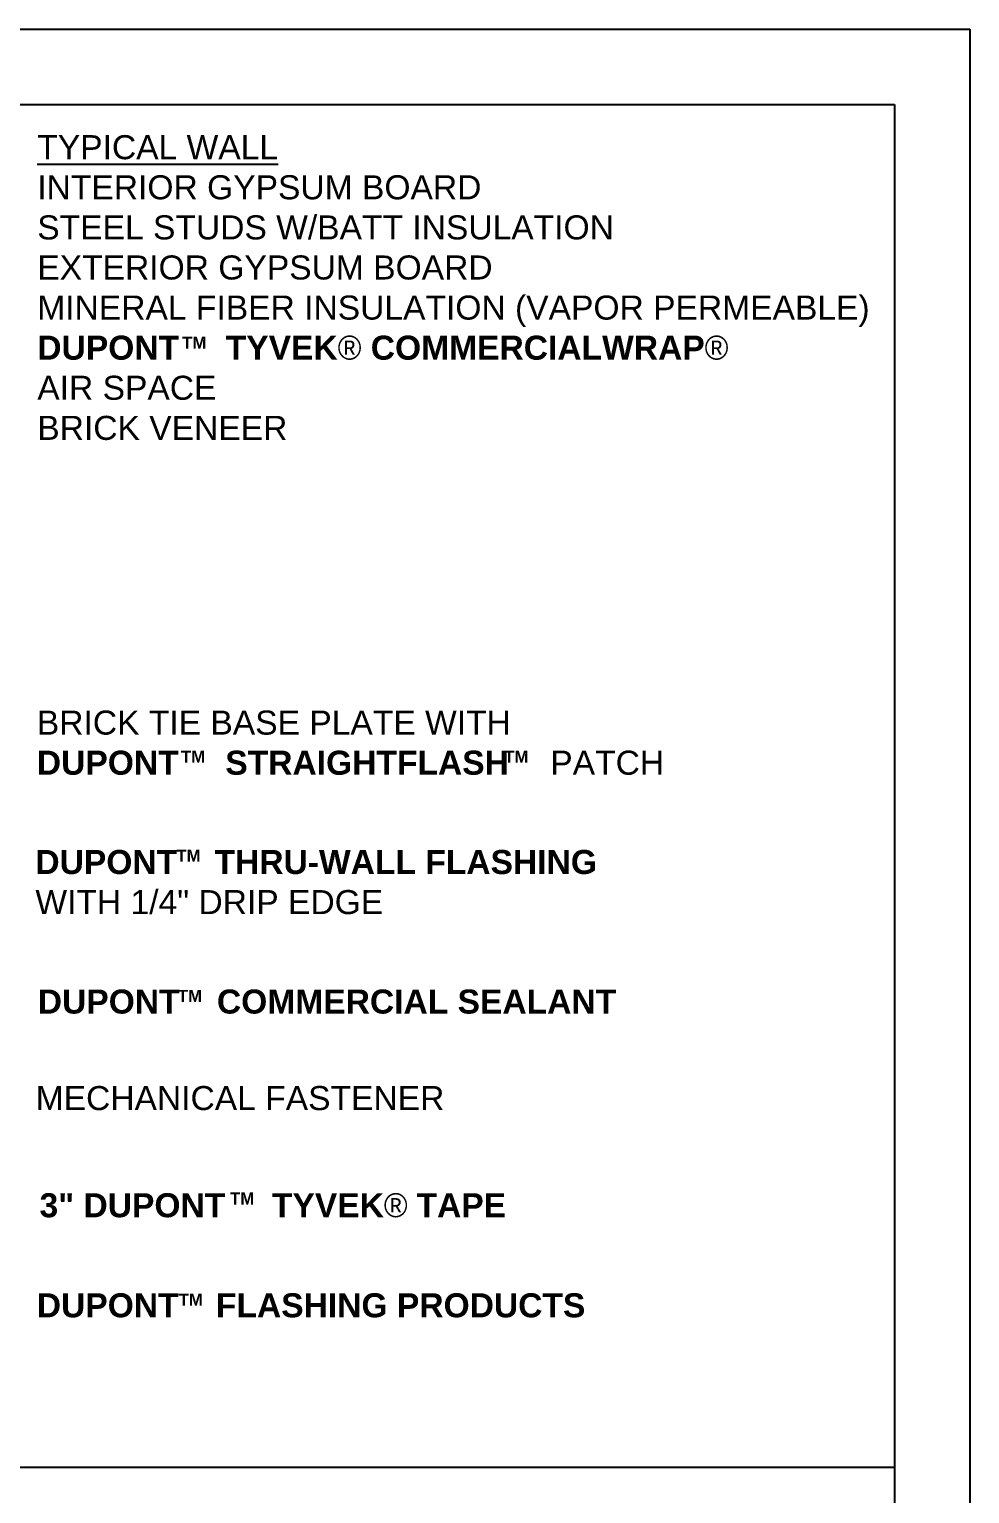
# Model space of a CAD drawing. Extents: x -198.3 to -147.3, y 313.3 to 379.3.
# Drawn here: x -166.08 to -147.3, y 350.04 to 379.26 of the extents above; entities that cross this region are included whole.
import ezdxf

# ---------------------------------------------------------------- set-up
doc = ezdxf.new("R2010")
doc.units = 0
doc.header["$LTSCALE"] = 1.5
doc.header["$MEASUREMENT"] = 0
doc.layers.add('8x11 layout', color=7, linetype='CONTINUOUS')
doc.layers.add('TEXT', color=7, linetype='CONTINUOUS')
doc.layers.add('VIEWPORT', color=7, linetype='CONTINUOUS', plot=False)
doc.styles.add('DETAILS', font='sanss___.ttf', dxfattribs={"height": 1})

msp = doc.modelspace()

# ---------------------------------------------------------------- linework, layer by layer
at = {"layer": '8x11 layout', "color": 7}
for p, q in [((-196.802, 377.759), (-148.802, 377.759)), ((-148.802, 377.759), (-148.802, 314.759)), ((-148.802, 350.557), (-196.802, 350.557))]:
    msp.add_line(p, q, dxfattribs=at)
at = {"layer": 'VIEWPORT', "color": 1}
for p, q in [((-198.302, 379.259), (-147.302, 379.259)), ((-147.302, 379.259), (-147.302, 313.259))]:
    msp.add_line(p, q, dxfattribs=at)

# ---------------------------------------------------------------- texts
at = {"layer": 'TEXT', "attachment_point": 4, "style": 'DETAILS'}
for s, insert, char_height in [('{\\fArial|b0|i0|c0|p34;\\LTYPICAL WALL\\P}INTERIOR GYPSUM BOARD\\PSTEEL STUDS W/BATT INSULATION\\PEXTERIOR GYPSUM BOARD\\P{\\fArial|b0|i0|c0|p34;MINERAL FIBER INSULATION (VAPOR PERMEABLE)}\\P{\\fSansSerif|b1|i0|c2|p2;DUPONT     TYVEK\\fSymbol|b0|i0|c2|p18;â} {\\fSansSerif|b1|i0|c2|p2;COMMERCIALWRAP\\fSymbol|b0|i0|c2|p18;â}\\P{\\fArial|b0|i0|c0|p34;AIR SPACE\\PBRICK VENEER}', (-165.916, 374.102), 0.48), ('{\\fSansSerif|b1|i0|c2|p2;TM}', (-163.024, 373.004), 0.24), ('{\\fSansSerif|b1|i0|c2|p2;TM}', (-163.048, 364.744), 0.24), ('{\\fSansSerif|b1|i0|c2|p2;TM}', (-156.596, 364.742), 0.24), ('{\\fSansSerif|b1|i0|c2|p2;TM}', (-163.14, 362.769), 0.24), ('{\\fSansSerif|b1|i0|c2|p2;TM}', (-163.111, 359.97), 0.24), ('{\\fSansSerif|b1|i0|c2|p2;TM}', (-162.069, 355.926), 0.24), ('{\\fSansSerif|b1|i0|c2|p2;TM}', (-163.095, 353.908), 0.24)]:
    msp.add_mtext(s, dxfattribs=dict(at, insert=insert, char_height=char_height))
at = {"layer": 'TEXT', "char_height": 0.48, "style": 'DETAILS'}
for s, insert, width, attachment_point in [('BRICK TIE BASE PLATE WITH \\P{\\fSansSerif|b1|i0|c2|p2;DUPONT     STRAIGHTFLASH\\fArial|b0|i0|c0|p32;\\H0.8125x;   }  PATCH', (-165.925, 365.02), 12.51034, 4), ('\\A1;{\\fSansSerif|b1|i0|c2|p2;DUPONT    THRU-WALL FLASHING} WITH 1/4" DRIP EDGE', (-165.954, 362.238), 11.67799, 4), ('{\\fSansSerif|b1|i0|c2|p2;DUPONT    COMMERCIAL SEALANT}', (-165.906, 359.853), 11.67799, 4), ('MECHANICAL FASTENER ', (-165.948, 357.927), 12.20717, 4), ('{\\fSansSerif|b1|i0|c2|p2;3" DUPONT     TYVEK\\fSymbol|b0|i0|c2|p18;â \\fSansSerif|b1|i0|c2|p2;TAPE}', (-165.871, 355.788), 10.15656, 4), ('{\\fSansSerif|b1|i0|c2|p2;DUPONT}    {\\fSansSerif|b1|i0|c2|p2;FLASHING PRODUCTS}', (-165.926, 354.035), 10.95219, 1)]:
    msp.add_mtext(s, dxfattribs=dict(at, insert=insert, width=width, attachment_point=attachment_point))

doc.saveas('drawing.dxf')
